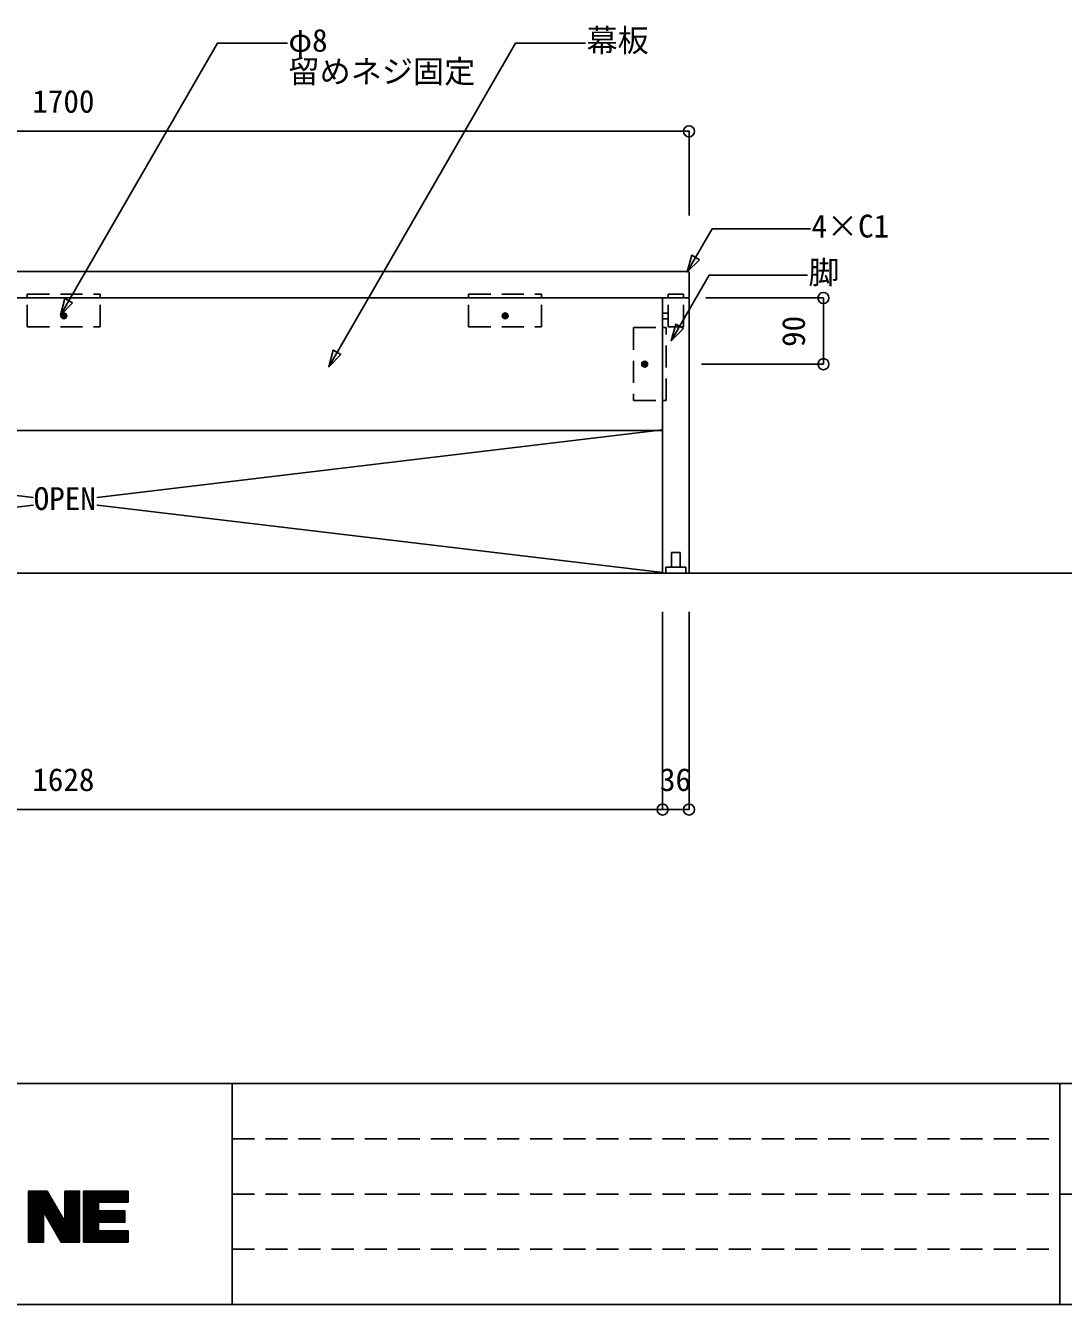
# Model space of a CAD drawing. Units: millimetres, scale not verified. Extents: x -3154 to 3154, y -2231 to 2231.
# Drawn here: x -1144 to 267, y -2062 to -325 of the extents above; entities that cross this region are included whole.
import ezdxf
from ezdxf.enums import TextEntityAlignment as Align

# ---------------------------------------------------------------- set-up
doc = ezdxf.new("R2010")
doc.units = ezdxf.units.MM
doc.header["$LTSCALE"] = 15
doc.linetypes.add('DASHED2', pattern=[3, 2, -1])
for name, color, linetype in [('0-0', 7, 'Continuous'), ('1-0', 7, 'DASHED2'), ('2-0', 4, 'Continuous'), ('3-0', 7, 'Continuous')]:
    doc.layers.add(name, color=color, linetype=linetype)
doc.styles.add('ＭＳ ゴシック', font='')
doc.styles.get('ＭＳ ゴシック').set_extended_font_data('MS Gothic')

msp = doc.modelspace()

# ---------------------------------------------------------------- hatches: boundary and pattern name
at = {"layer": '1-0'}
for points in [[(-1095.61, -719.03, 1), (-1087.61, -719.03, 1)], [(-495.61, -719.03, 1), (-487.61, -719.03, 1)], [(-301.91, -780.73, 1), (-301.91, -788.73, 1)]]:
    msp.add_hatch(color=256, dxfattribs=at).paths.add_polyline_path(points)

# ---------------------------------------------------------------- linework, layer by layer
at = {"layer": '0-0', "color": 2}
for p, q in [((-2962.5, -1762.5), (2962.5, -1762.5)), ((-2962.5, -2062.5), (2962.5, -2062.5))]:
    msp.add_line(p, q, dxfattribs=at)
at = {"layer": '0-0'}
for p, q in [((-1687.5, -1762.5), (-862.5, -1762.5)), ((-862.5, -2062.5), (-862.5, -1762.5)), ((-862.5, -2062.5), (-862.5, -1762.5)), ((-862.5, -1762.5), (262.5, -1762.5)), ((262.5, -2062.5), (262.5, -1762.5)), ((262.5, -1912.5), (262.5, -1762.5)), ((262.5, -1762.5), (862.5, -1762.5)), ((-1139.37, -1908.43), (-1139.37, -1977.69)), ((-1137.87, -1908.43), (-1137.87, -1977.69)), ((-1136.38, -1908.43), (-1136.38, -1977.69)), ((-1134.88, -1908.43), (-1134.88, -1977.69)), ((-1133.39, -1908.43), (-1133.39, -1977.69)), ((-1131.89, -1908.43), (-1131.89, -1977.69)), ((-1130.39, -1908.43), (-1130.39, -1977.69)), ((-1128.9, -1908.43), (-1128.9, -1977.69)), ((-1127.4, -1908.43), (-1127.4, -1977.69)), ((-1125.91, -1908.43), (-1125.91, -1977.69)), ((-1124.41, -1908.43), (-1124.41, -1977.69)), ((-1122.91, -1908.43), (-1122.91, -1977.69)), ((-1121.42, -1908.43), (-1121.42, -1977.69)), ((-1119.92, -1908.43), (-1119.92, -1977.69)), ((-1118.43, -1908.43), (-1118.43, -1937.41)), ((-1116.93, -1908.43), (-1116.93, -1940)), ((-1115.43, -1908.43), (-1115.43, -1942.59)), ((-1113.94, -1909.09), (-1113.94, -1945.18)), ((-1090, -1908.43), (-1090, -1977.69)), ((-1088.5, -1908.43), (-1088.5, -1977.69)), ((-1087.01, -1908.43), (-1087.01, -1977.69)), ((-1085.51, -1908.43), (-1085.51, -1977.69)), ((-1084.02, -1908.43), (-1084.02, -1977.69)), ((-1082.52, -1908.43), (-1082.52, -1977.69)), ((-1081.02, -1908.43), (-1081.02, -1977.69)), ((-1079.53, -1908.43), (-1079.53, -1977.69)), ((-1078.03, -1908.43), (-1078.03, -1977.69)), ((-1076.54, -1908.43), (-1076.54, -1977.69)), ((-1075.04, -1908.43), (-1075.04, -1977.69)), ((-1073.54, -1908.43), (-1073.54, -1977.69)), ((-1072.05, -1908.43), (-1072.05, -1977.69)), ((-1070.55, -1908.43), (-1070.55, -1977.69)), ((-1064.7, -1908.43), (-1064.7, -1977.69)), ((-1063.2, -1908.43), (-1063.2, -1977.69)), ((-1061.71, -1908.43), (-1061.71, -1977.69)), ((-1060.21, -1908.43), (-1060.21, -1977.69)), ((-1058.71, -1908.43), (-1058.71, -1977.69)), ((-1057.22, -1908.43), (-1057.22, -1977.69)), ((-1055.72, -1908.43), (-1055.72, -1977.69)), ((-1054.23, -1908.43), (-1054.23, -1977.69)), ((-1052.73, -1908.43), (-1052.73, -1977.69)), ((-1051.23, -1908.43), (-1051.23, -1977.69)), ((-1049.74, -1908.43), (-1049.74, -1977.69)), ((-1048.24, -1908.43), (-1048.24, -1977.69)), ((-1046.75, -1908.43), (-1046.75, -1977.69)), ((-1045.25, -1908.43), (-1045.25, -1977.69)), ((-1043.75, -1908.43), (-1043.75, -1923.66)), ((-1042.26, -1908.43), (-1042.26, -1923.66)), ((-1040.76, -1908.43), (-1040.76, -1923.66)), ((-1039.27, -1908.43), (-1039.27, -1923.66)), ((-1037.77, -1908.43), (-1037.77, -1923.66)), ((-1036.27, -1908.43), (-1036.27, -1923.66)), ((-1034.78, -1908.43), (-1034.78, -1923.66)), ((-1033.28, -1908.43), (-1033.28, -1923.66)), ((-1031.79, -1908.43), (-1031.79, -1923.66)), ((-1030.29, -1908.43), (-1030.29, -1923.66)), ((-1028.79, -1908.43), (-1028.79, -1923.66)), ((-1027.3, -1908.43), (-1027.3, -1923.66)), ((-1025.8, -1908.43), (-1025.8, -1923.66)), ((-1024.31, -1908.43), (-1024.31, -1923.66)), ((-1022.81, -1908.43), (-1022.81, -1923.66)), ((-1021.31, -1908.43), (-1021.31, -1923.66)), ((-1019.82, -1908.43), (-1019.82, -1923.66)), ((-1018.32, -1908.43), (-1018.32, -1923.66)), ((-1016.83, -1908.43), (-1016.83, -1923.66)), ((-1015.33, -1908.43), (-1015.33, -1923.66)), ((-1013.83, -1908.43), (-1013.83, -1923.66)), ((-1012.34, -1908.43), (-1012.34, -1923.66)), ((-1010.84, -1908.43), (-1010.84, -1923.66)), ((-1009.35, -1908.43), (-1009.35, -1923.66)), ((-1007.85, -1908.43), (-1007.85, -1923.66)), ((-1006.35, -1908.43), (-1006.35, -1923.66)), ((-1004.86, -1908.43), (-1004.86, -1923.66)), ((-1112.44, -1911.68), (-1112.44, -1947.77)), ((-1110.95, -1914.28), (-1110.95, -1950.36)), ((-1109.45, -1916.87), (-1109.45, -1952.95)), ((-1107.95, -1919.46), (-1107.95, -1955.54)), ((-1106.46, -1922.05), (-1106.46, -1958.13)), ((-1104.96, -1924.64), (-1104.96, -1960.72)), ((-1103.47, -1927.23), (-1103.47, -1963.31)), ((262.5, -1912.5), (862.5, -1912.5)), ((262.5, -2062.5), (262.5, -1912.5)), ((262.5, -1912.5), (862.5, -1912.5)), ((-1101.97, -1929.82), (-1101.97, -1965.9)), ((-1100.47, -1932.41), (-1100.47, -1968.49)), ((-1098.98, -1935), (-1098.98, -1971.08)), ((-1097.48, -1937.59), (-1097.48, -1973.67)), ((-1095.98, -1940.18), (-1095.98, -1976.26)), ((-1094.49, -1942.77), (-1094.49, -1977.69)), ((-1092.99, -1945.36), (-1092.99, -1977.69)), ((-1043.75, -1935.49), (-1043.75, -1950.72)), ((-1042.26, -1935.49), (-1042.26, -1950.72)), ((-1040.76, -1935.49), (-1040.76, -1950.72)), ((-1039.27, -1935.49), (-1039.27, -1950.72)), ((-1037.77, -1935.49), (-1037.77, -1950.72)), ((-1036.27, -1935.49), (-1036.27, -1950.72)), ((-1034.78, -1935.49), (-1034.78, -1950.72)), ((-1033.28, -1935.49), (-1033.28, -1950.72)), ((-1031.79, -1935.49), (-1031.79, -1950.72)), ((-1030.29, -1935.49), (-1030.29, -1950.72)), ((-1028.79, -1935.49), (-1028.79, -1950.72)), ((-1027.3, -1935.49), (-1027.3, -1950.72)), ((-1025.8, -1935.49), (-1025.8, -1950.72)), ((-1024.31, -1935.49), (-1024.31, -1950.72)), ((-1022.81, -1935.49), (-1022.81, -1950.72)), ((-1021.31, -1935.49), (-1021.31, -1950.72)), ((-1019.82, -1935.49), (-1019.82, -1950.72)), ((-1018.32, -1935.49), (-1018.32, -1950.72)), ((-1016.83, -1935.49), (-1016.83, -1950.72)), ((-1015.33, -1935.49), (-1015.33, -1950.72)), ((-1013.83, -1935.49), (-1013.83, -1950.72)), ((-1012.34, -1935.49), (-1012.34, -1950.72)), ((-1010.84, -1935.49), (-1010.84, -1950.72)), ((-1009.35, -1935.49), (-1009.35, -1950.72)), ((-1091.5, -1947.95), (-1091.5, -1977.69)), ((-1043.75, -1962.44), (-1043.75, -1977.69)), ((-1042.26, -1962.44), (-1042.26, -1977.69)), ((-1040.76, -1962.44), (-1040.76, -1977.69)), ((-1039.27, -1962.44), (-1039.27, -1977.69)), ((-1037.77, -1962.44), (-1037.77, -1977.69)), ((-1036.27, -1962.44), (-1036.27, -1977.69)), ((-1034.78, -1962.44), (-1034.78, -1977.69)), ((-1033.28, -1962.44), (-1033.28, -1977.69)), ((-1031.79, -1962.44), (-1031.79, -1977.69)), ((-1030.29, -1962.44), (-1030.29, -1977.69)), ((-1028.79, -1962.44), (-1028.79, -1977.69)), ((-1027.3, -1962.44), (-1027.3, -1977.69)), ((-1025.8, -1962.44), (-1025.8, -1977.69)), ((-1024.31, -1962.44), (-1024.31, -1977.69)), ((-1022.81, -1962.44), (-1022.81, -1977.69)), ((-1021.31, -1962.44), (-1021.31, -1977.69)), ((-1019.82, -1962.44), (-1019.82, -1977.69)), ((-1018.32, -1962.44), (-1018.32, -1977.69)), ((-1016.83, -1962.44), (-1016.83, -1977.69)), ((-1015.33, -1962.44), (-1015.33, -1977.69)), ((-1013.83, -1962.44), (-1013.83, -1977.69)), ((-1012.34, -1962.44), (-1012.34, -1977.69)), ((-1010.84, -1962.44), (-1010.84, -1977.69)), ((-1009.35, -1962.44), (-1009.35, -1977.69)), ((-1007.85, -1962.44), (-1007.85, -1977.69)), ((-1006.35, -1962.44), (-1006.35, -1977.69)), ((-1004.86, -1962.44), (-1004.86, -1977.69)), ((-1687.5, -2062.5), (-862.5, -2062.5)), ((-862.5, -2062.5), (262.5, -2062.5)), ((262.5, -2062.5), (862.5, -2062.5))]:
    msp.add_line(p, q, dxfattribs=at)
at = {"layer": '0-0', "linetype": 'DASHED2'}
for p, q in [((-862.5, -1837.5), (262.5, -1837.5)), ((-862.5, -1912.5), (262.5, -1912.5)), ((-862.5, -1987.5), (262.5, -1987.5))]:
    msp.add_line(p, q, dxfattribs=at)
at = {"layer": '0-0', "color": 3}
for points in [[(-1090.31, -1908.43), (-1090.31, -1950.01), (-1114.32, -1908.43), (-1139.37, -1908.43), (-1139.37, -1977.69), (-1119.18, -1977.69), (-1119.18, -1936.1), (-1095.16, -1977.69), (-1070.11, -1977.69), (-1070.11, -1908.43)], [(-1004.08, -1923.66), (-1004.08, -1908.43), (-1064.7, -1908.43), (-1064.7, -1977.69), (-1004.08, -1977.69), (-1004.08, -1962.44), (-1044.5, -1962.44), (-1044.5, -1950.72), (-1008.42, -1950.72), (-1008.42, -1935.49), (-1044.5, -1935.49), (-1044.5, -1923.66)]]:
    msp.add_lwpolyline(points, close=True, dxfattribs=at)
at = {"layer": '1-0'}
for p, q in [((-1141.21, -694.73), (-1141.21, -689.73)), ((-1141.21, -689.73), (-1042.01, -689.73)), ((-1141.21, -694.73), (-1042.01, -694.73)), ((-1141.21, -734.03), (-1141.21, -694.73)), ((-1141.21, -694.73), (-1042.01, -694.73)), ((-1042.01, -694.73), (-1042.01, -689.73)), ((-1042.01, -734.03), (-1042.01, -694.73)), ((-541.21, -694.73), (-541.21, -689.73)), ((-541.21, -689.73), (-442.01, -689.73)), ((-541.21, -694.73), (-442.01, -694.73)), ((-541.21, -734.03), (-541.21, -694.73)), ((-541.21, -694.73), (-442.01, -694.73)), ((-442.01, -694.73), (-442.01, -689.73)), ((-442.01, -734.03), (-442.01, -694.73)), ((-270.21, -734.03), (-270.21, -694.73)), ((-270.21, -694.73), (-249.01, -694.73)), ((-270.18, -694.73), (-270.18, -689.73)), ((-270.18, -689.73), (-248.98, -689.73)), ((-270.18, -694.73), (-248.98, -694.73)), ((-249.01, -734.03), (-249.01, -694.73)), ((-248.98, -694.73), (-248.98, -689.73)), ((-277.61, -723.33), (-277.61, -715.33)), ((-277.61, -715.33), (-270.21, -715.33)), ((-277.61, -723.33), (-270.21, -723.33)), ((-270.21, -723.33), (-270.21, -715.33)), ((-1141.21, -734.03), (-1042.01, -734.03)), ((-541.21, -734.03), (-442.01, -734.03)), ((-316.91, -735.13), (-316.91, -834.33)), ((-316.91, -735.13), (-277.61, -735.13)), ((-277.61, -834.33), (-277.61, -735.13)), ((-277.61, -735.13), (-272.61, -735.13)), ((-277.61, -735.13), (-277.61, -834.33)), ((-272.61, -834.33), (-272.61, -735.13)), ((-270.21, -734.03), (-249.01, -734.03)), ((-316.91, -834.33), (-277.61, -834.33)), ((-277.61, -834.33), (-272.61, -834.33)), ((-265.61, -1060.73), (-265.61, -1040.73)), ((-265.61, -1040.73), (-253.61, -1040.73)), ((-253.61, -1060.73), (-253.61, -1040.73)), ((-273.11, -1068.73), (-273.11, -1060.73)), ((-273.11, -1060.73), (-246.11, -1060.73)), ((-273.11, -1068.73), (-246.11, -1068.73)), ((-265.61, -1060.73), (-253.61, -1060.73)), ((-246.11, -1068.73), (-246.11, -1060.73))]:
    msp.add_line(p, q, dxfattribs=at)
at = {"layer": '1-0', "linetype": 'Continuous'}
msp.add_line((-2736.67, -1068.73), (2708.77, -1068.73), dxfattribs=at)
at = {"layer": '1-0', "color": 3, "linetype": 'Continuous'}
msp.add_lwpolyline([(-1940.61, -658.73), (-1941.61, -659.73), (-1941.61, -693.73), (-1940.61, -694.73), (-242.61, -694.73), (-241.61, -693.73), (-241.61, -659.73), (-242.61, -658.73)], close=True, dxfattribs=at)
at = {"layer": '1-0', "linetype": 'Continuous'}
for points in [[(-1904.61, -694.73), (-1905.61, -695.45), (-1905.61, -874.01), (-1904.61, -874.73), (-278.61, -874.73), (-277.61, -874.01), (-277.61, -695.45), (-278.61, -694.73)], [(-241.61, -1067.73), (-242.61, -1068.73), (-276.61, -1068.73), (-277.61, -1067.73), (-277.61, -695.28), (-276.61, -694.73), (-242.61, -694.73), (-241.61, -695.28)]]:
    msp.add_lwpolyline(points, close=True, dxfattribs=at)
for centre in [(-1091.61, -719.03), (-491.61, -719.03), (-301.91, -784.73)]:
    msp.add_circle(centre, 4, dxfattribs=at)
at = {"layer": '2-0'}
for p, q in [((-1941.61, -468.24), (-241.61, -468.24)), ((-241.61, -582.53), (-241.61, -468.24)), ((-218.62, -694.73), (-58.9, -694.73)), ((-58.9, -694.73), (-58.9, -784.73)), ((-224.71, -784.73), (-58.9, -784.73)), ((-277.61, -1121.51), (-277.61, -1390)), ((-277.61, -1121.51), (-277.61, -1390)), ((-241.61, -1121.51), (-241.61, -1390)), ((-277.61, -1390), (-1905.61, -1390)), ((-277.61, -1390), (-241.61, -1390))]:
    msp.add_line(p, q, dxfattribs=at)
for centre in [(-241.61, -468.24), (-58.9, -694.73), (-58.9, -784.73), (-277.61, -1390), (-277.61, -1390), (-241.61, -1390)]:
    msp.add_circle(centre, 7.5, dxfattribs=at)
at = {"layer": '3-0', "color": 3}
for p, q in [((-1906.61, -1068.73), (-277.61, -874.01)), ((-277.61, -1067.73), (-1905.61, -874.01))]:
    msp.add_line(p, q, dxfattribs=at)
for points in [[(-787.38, -348.33), (-882.63, -348.33), (-1096.07, -718.01)], [(-76.4, -600.77), (-210.21, -600.77), (-244.01, -659.31)], [(-80.5, -663.68), (-214.3, -663.68), (-265.82, -752.91)]]:
    msp.add_lwpolyline(points, dxfattribs=at)
for points in [[(-227.53, -642.83), (-244.01, -659.31), (-237.98, -636.8)], [(-1079.59, -701.53), (-1096.07, -718.01), (-1090.04, -695.5)], [(-249.34, -736.43), (-265.82, -752.91), (-259.79, -730.4)], [(-714.94, -771.69), (-731.42, -788.17), (-725.39, -765.66)]]:
    msp.add_lwpolyline(points, close=True, dxfattribs=at)

# ---------------------------------------------------------------- texts
at = {"layer": '2-0', "style": 'ＭＳ ゴシック'}
for s, p in [('1700', (-1134.36, -452.37)), ('1628', (-1134.36, -1374.12)), ('36', (-281.2, -1374.12))]:
    msp.add_text(s, height=31.04, dxfattribs=at).set_placement(p, align=Align.BOTTOM_LEFT)
msp.add_text('90', height=31.04, rotation=90, dxfattribs=at).set_placement((-74.77, -761.32), align=Align.BOTTOM_LEFT)

# ---------------------------------------------------------------- next in the draw order: wipeouts: each hides what was drawn before it
for points in [[(-527.54, -327.16), (-527.54, -411.83), (-786.19, -411.83), (-786.19, -327.16)], [(35.28, -579.6), (35.28, -621.94), (-75.21, -621.94), (-75.21, -579.6)], [(-32.32, -642.52), (-32.32, -684.85), (-79.31, -684.85), (-79.31, -642.52)], [(-1132.52, -992.25), (-1132.52, -949.92), (-1047.01, -949.92), (-1047.01, -992.25)]]:
    msp.add_wipeout(points)

# ---------------------------------------------------------------- next in the draw order: linework, layer by layer
at = {"layer": '3-0', "color": 3}
msp.add_lwpolyline([(-382.22, -348.33), (-477.47, -348.33), (-731.42, -788.17)], dxfattribs=at)

# ---------------------------------------------------------------- next in the draw order: texts
at = {"layer": '3-0', "style": 'ＭＳ ゴシック'}
for s, p in [('φ8', (-786.19, -369.49)), ('留めネジ固定', (-786.19, -411.83)), ('4×C1', (-75.21, -621.94)), ('脚', (-79.31, -684.85)), ('OPEN', (-1132.52, -992.25))]:
    msp.add_text(s, height=31.04, dxfattribs=at).set_placement(p, align=Align.BOTTOM_LEFT)

# ---------------------------------------------------------------- next in the draw order: wipeouts: each hides what was drawn before it
msp.add_wipeout([(-291.71, -327.16), (-291.71, -369.49), (-381.03, -369.49), (-381.03, -327.16)])

# ---------------------------------------------------------------- next in the draw order: texts
msp.add_text('幕板', height=31.04, dxfattribs=at).set_placement((-381.03, -369.49), align=Align.BOTTOM_LEFT)

doc.saveas('drawing.dxf')
